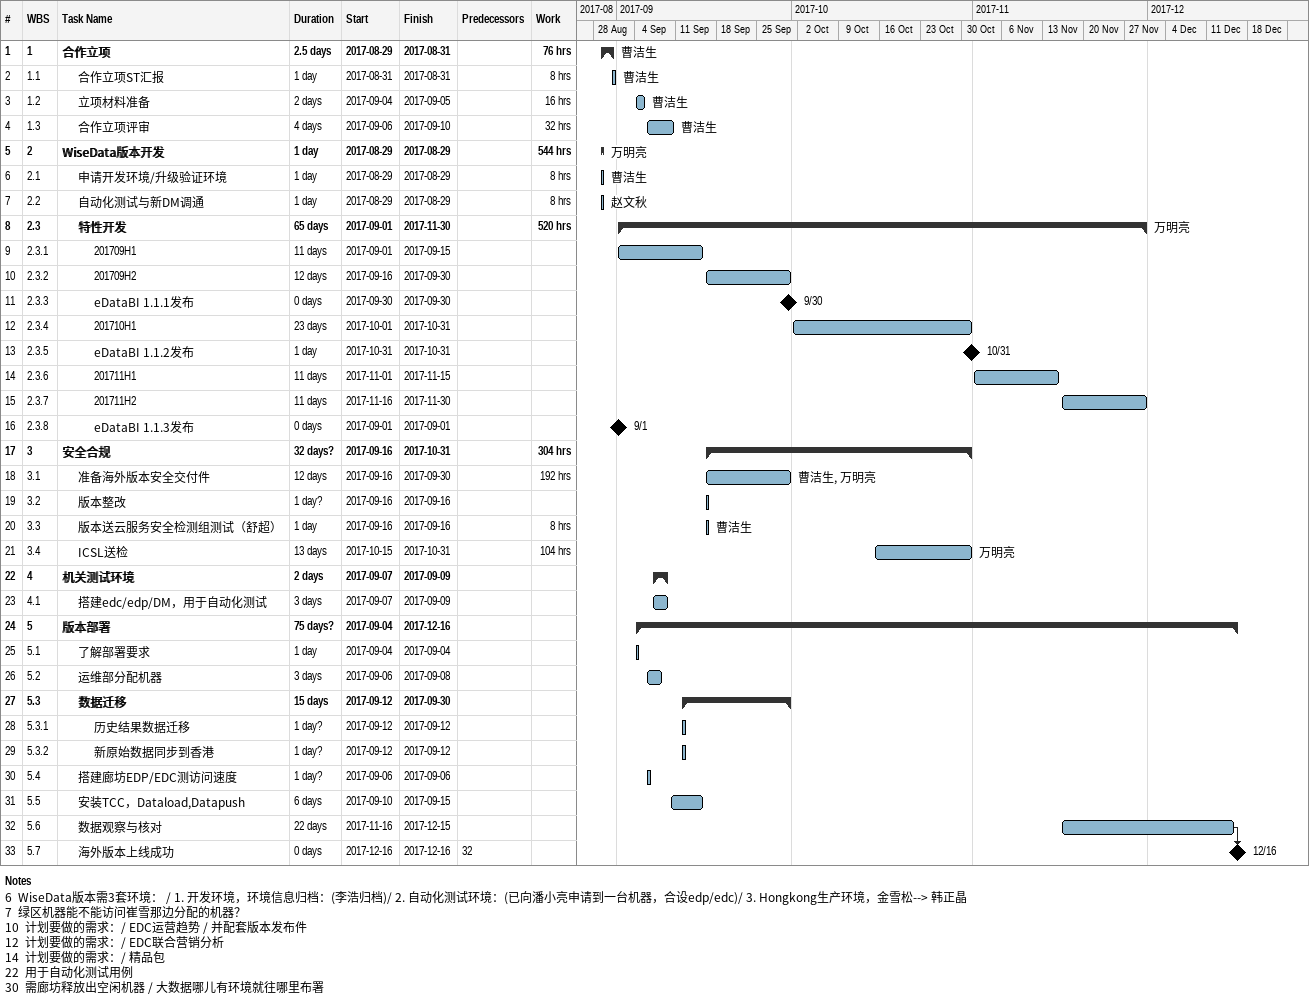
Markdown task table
| ID | WBS | Task | Duration | Start | Finish | Predecessors | Resources | Work (h) |
|---|---|---|---|---|---|---|---|---|
| 1 | 1 | **合作立项** | 2.5d | 2017-08-29 | 2017-08-31 |  | 曹洁生 | 76 |
| 2 | 1.1 | 合作立项ST汇报 | 1d | 2017-08-31 | 2017-08-31 |  | 曹洁生 | 8 |
| 3 | 1.2 | 立项材料准备 | 2d | 2017-09-04 | 2017-09-05 |  | 曹洁生 | 16 |
| 4 | 1.3 | 合作立项评审 | 4d | 2017-09-06 | 2017-09-10 |  | 曹洁生 | 32 |
| 5 | 2 | **WiseData版本开发** | 1d | 2017-08-29 | 2017-08-29 |  | 万明亮 | 544 |
| 6 | 2.1 | 申请开发环境/升级验证环境 | 1d | 2017-08-29 | 2017-08-29 |  | 曹洁生 | 8 |
| 7 | 2.2 | 自动化测试与新DM调通 | 1d | 2017-08-29 | 2017-08-29 |  | 赵文秋 | 8 |
| 8 | 2.3 | **特性开发** | 65d | 2017-09-01 | 2017-11-30 |  | 万明亮 | 520 |
| 9 | 2.3.1 | 201709H1 | 11d | 2017-09-01 | 2017-09-15 |  |  |  |
| 10 | 2.3.2 | 201709H2 | 12d | 2017-09-16 | 2017-09-30 |  |  |  |
| 11 | 2.3.3 | eDataBI 1.1.1发布 | 0d | 2017-09-30 | 2017-09-30 |  |  |  |
| 12 | 2.3.4 | 201710H1 | 23d | 2017-10-01 | 2017-10-31 |  |  |  |
| 13 | 2.3.5 | eDataBI 1.1.2发布 | 1d | 2017-10-31 | 2017-10-31 |  |  |  |
| 14 | 2.3.6 | 201711H1 | 11d | 2017-11-01 | 2017-11-15 |  |  |  |
| 15 | 2.3.7 | 201711H2 | 11d | 2017-11-16 | 2017-11-30 |  |  |  |
| 16 | 2.3.8 | eDataBI 1.1.3发布 | 0d | 2017-09-01 | 2017-09-01 |  |  |  |
| 17 | 3 | **安全合规** | 32d? | 2017-09-16 | 2017-10-31 |  |  | 304 |
| 18 | 3.1 | 准备海外版本安全交付件 | 12d | 2017-09-16 | 2017-09-30 |  | 曹洁生, 万明亮 | 192 |
| 19 | 3.2 | 版本整改 | 1d? | 2017-09-16 | 2017-09-16 |  |  |  |
| 20 | 3.3 | 版本送云服务安全检测组测试（舒超） | 1d | 2017-09-16 | 2017-09-16 |  | 曹洁生 | 8 |
| 21 | 3.4 | ICSL送检 | 13d | 2017-10-15 | 2017-10-31 |  | 万明亮 | 104 |
| 22 | 4 | **机关测试环境** | 2d | 2017-09-07 | 2017-09-09 |  |  |  |
| 23 | 4.1 | 搭建edc/edp/DM，用于自动化测试 | 3d | 2017-09-07 | 2017-09-09 |  |  |  |
| 24 | 5 | **版本部署** | 75d? | 2017-09-04 | 2017-12-16 |  |  |  |
| 25 | 5.1 | 了解部署要求 | 1d | 2017-09-04 | 2017-09-04 |  |  |  |
| 26 | 5.2 | 运维部分配机器 | 3d | 2017-09-06 | 2017-09-08 |  |  |  |
| 27 | 5.3 | **数据迁移** | 15d | 2017-09-12 | 2017-09-30 |  |  |  |
| 28 | 5.3.1 | 历史结果数据迁移 | 1d? | 2017-09-12 | 2017-09-12 |  |  |  |
| 29 | 5.3.2 | 新原始数据同步到香港 | 1d? | 2017-09-12 | 2017-09-12 |  |  |  |
| 30 | 5.4 | 搭建廊坊EDP/EDC测访问速度 | 1d? | 2017-09-06 | 2017-09-06 |  |  |  |
| 31 | 5.5 | 安装TCC，Dataload,Datapush | 6d | 2017-09-10 | 2017-09-15 |  |  |  |
| 32 | 5.6 | 数据观察与核对 | 22d | 2017-11-16 | 2017-12-15 |  |  |  |
| 33 | 5.7 | 海外版本上线成功 | 0d | 2017-12-16 | 2017-12-16 | 32 |  |  |

Notes
- 6: WiseData版本需3套环境： / 1. 开发环境，环境信息归档：(李浩归档)/ 2. 自动化测试环境：(已向潘小亮申请到一台机器，合设edp/edc)/ 3. Hongkong生产环境，金雪松--> 韩正晶
- 7: 绿区机器能不能访问崔雪那边分配的机器？
- 10: 计划要做的需求：/ EDC运营趋势 / 并配套版本发布件
- 12: 计划要做的需求：/ EDC联合营销分析
- 14: 计划要做的需求：/ 精品包
- 22: 用于自动化测试用例
- 30: 需廊坊释放出空闲机器 / 大数据哪儿有环境就往哪里布署
